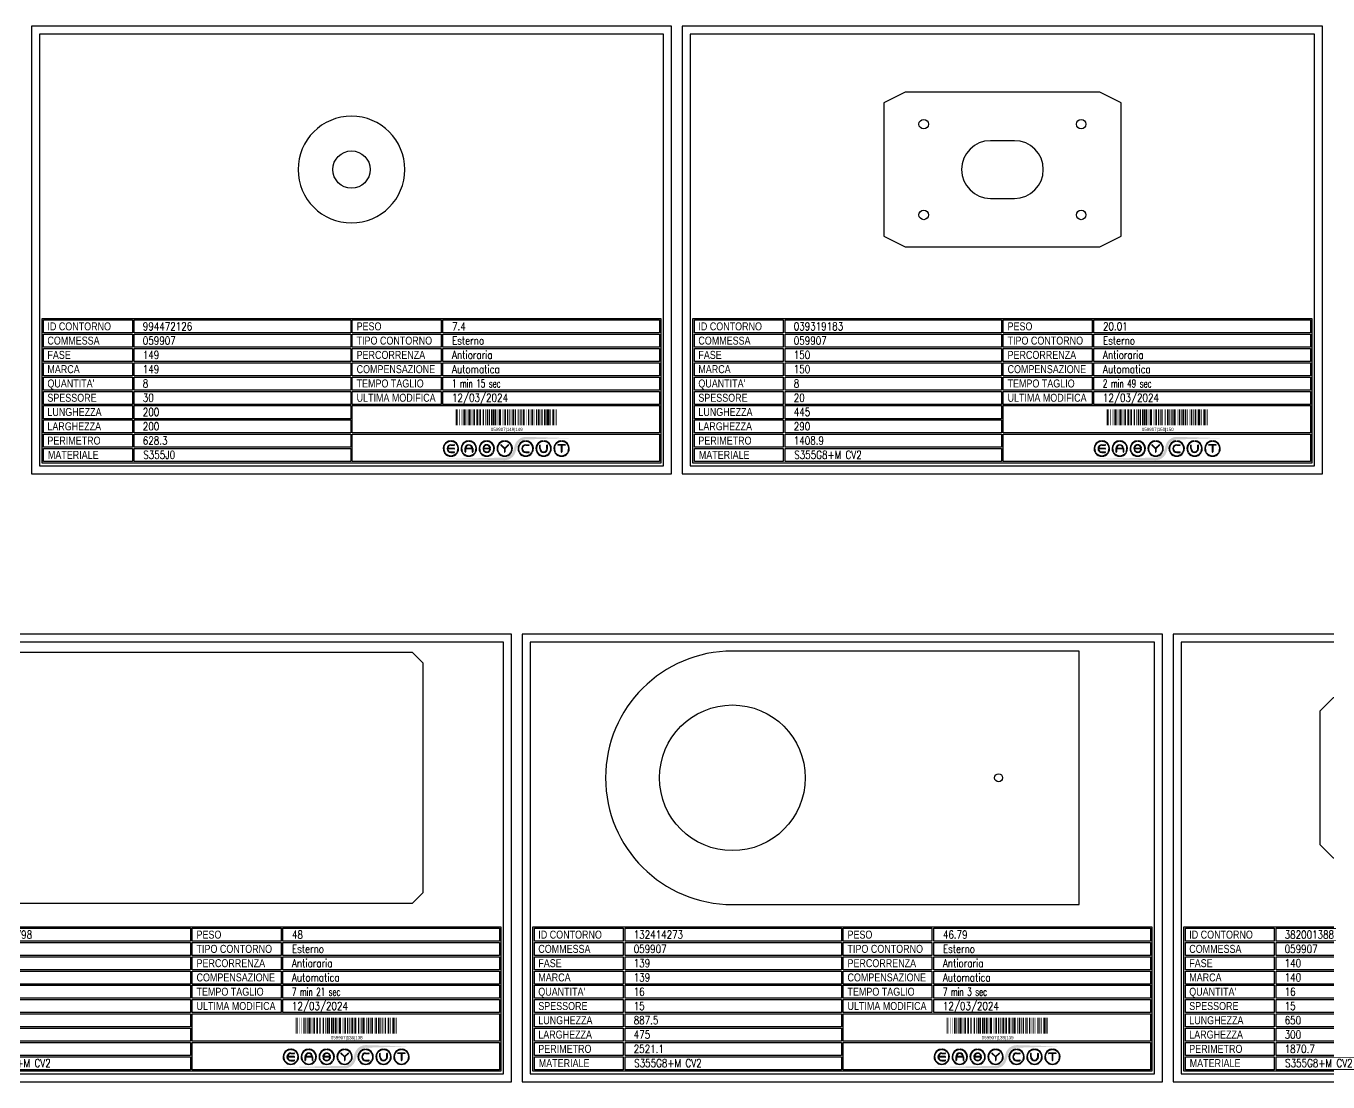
# Model space of a CAD drawing. Header units: millimetres. Extents: x 28039 to 145264, y 9873 to 40131.
# Drawn here: x 36449 to 38889, y 22713 to 24692 of the extents above; entities that cross this region are included whole.
import ezdxf
from ezdxf.enums import TextEntityAlignment as Align

# ---------------------------------------------------------------- set-up
doc = ezdxf.new("R2010")
doc.units = ezdxf.units.MM
doc.styles.add('EasyCutStyle', font='romans.shx', dxfattribs={"width": 0.8})
doc.styles.add('EasyCutStyle1', font='arial.ttf', dxfattribs={"width": 0.8})

# ---------------------------------------------------------------- blocks, each defined once
blk = doc.blocks.new('*U4')
at = {"color": 5}
blk.add_lwpolyline([(0, 0), (1200, 0), (1200, 839), (0, 839)], close=True, dxfattribs=at)
at = {"color": 7}
blk.add_lwpolyline([(15, 15), (1185, 15), (1185, 824), (15, 824)], close=True, dxfattribs=at)
at = {"color": 253}
blk.add_lwpolyline([(20, 291), (1180, 291), (1180, 20), (20, 20)], close=True, dxfattribs=at)
at = {"color": 2}
for points in [[(23, 288.1), (189.3, 288.1), (189.3, 263.7), (23, 263.7)], [(23, 288.1), (189.3, 288.1), (189.3, 263.7), (23, 263.7)], [(601.5, 288.1), (767.9, 288.1), (767.9, 263.7), (601.5, 263.7)], [(23, 261.4), (189.3, 261.4), (189.3, 237), (23, 237)], [(601.5, 261.4), (767.9, 261.4), (767.9, 237), (601.5, 237)], [(23, 234.6), (189.3, 234.6), (189.3, 210.2), (23, 210.2)], [(601.5, 234.6), (767.9, 234.6), (767.9, 210.2), (601.5, 210.2)], [(23, 207.9), (189.3, 207.9), (189.3, 183.4), (23, 183.4)], [(601.5, 207.9), (767.9, 207.9), (767.9, 183.4), (601.5, 183.4)], [(23, 181.1), (189.3, 181.1), (189.3, 156.7), (23, 156.7)], [(601.5, 181.1), (767.9, 181.1), (767.9, 156.7), (601.5, 156.7)], [(23, 154.3), (189.3, 154.3), (189.3, 129.9), (23, 129.9)], [(601.5, 154.3), (767.9, 154.3), (767.9, 129.9), (601.5, 129.9)], [(23, 127.6), (189.3, 127.6), (189.3, 103.1), (23, 103.1)], [(23, 100.8), (189.3, 100.8), (189.3, 76.4), (23, 76.4)], [(23, 74), (189.3, 74), (189.3, 49.6), (23, 49.6)], [(23, 47.3), (189.3, 47.3), (189.3, 22.9), (23, 22.9)]]:
    blk.add_lwpolyline(points, close=True, dxfattribs=at)
at = {"color": 1}
for points in [[(192.7, 288.1), (598.5, 288.1), (598.5, 263.7), (192.7, 263.7)], [(771.3, 288.1), (1177.2, 288.1), (1177.2, 263.7), (771.3, 263.7)], [(192.7, 261.4), (598.5, 261.4), (598.5, 237), (192.7, 237)], [(771.3, 261.4), (1177.2, 261.4), (1177.2, 237), (771.3, 237)], [(192.7, 234.6), (598.5, 234.6), (598.5, 210.2), (192.7, 210.2)], [(771.3, 234.6), (1177.2, 234.6), (1177.2, 210.2), (771.3, 210.2)], [(192.7, 207.9), (598.5, 207.9), (598.5, 183.4), (192.7, 183.4)], [(771.3, 207.9), (1177.2, 207.9), (1177.2, 183.4), (771.3, 183.4)], [(192.7, 181.1), (598.5, 181.1), (598.5, 156.7), (192.7, 156.7)], [(771.3, 181.1), (1177.2, 181.1), (1177.2, 156.7), (771.3, 156.7)], [(192.7, 154.3), (598.5, 154.3), (598.5, 129.9), (192.7, 129.9)], [(771.3, 154.3), (1177.2, 154.3), (1177.2, 129.9), (771.3, 129.9)], [(192.7, 127.6), (598.5, 127.6), (598.5, 103.1), (192.7, 103.1)], [(601.5, 127.6), (1177.2, 127.6), (1177.2, 76.4), (601.5, 76.4)], [(192.7, 100.8), (598.5, 100.8), (598.5, 76.4), (192.7, 76.4)], [(192.7, 74), (598.5, 74), (598.5, 49.6), (192.7, 49.6)], [(601.5, 74), (1177.2, 74), (1177.2, 22.9), (601.5, 22.9)], [(192.7, 47.3), (598.5, 47.3), (598.5, 22.9), (192.7, 22.9)]]:
    blk.add_lwpolyline(points, close=True, dxfattribs=at)
at = {"color": 161, "style": 'EasyCutStyle1', "width": 0.8}
for s, p in [('ID CONTORNO', (30.1, 268.6)), ('PESO', (609.6, 268.6)), ('COMMESSA', (30.1, 241.9)), ('TIPO CONTORNO', (609.6, 241.9)), ('FASE', (30.1, 215.1)), ('PERCORRENZA', (609.6, 215.1)), ('MARCA', (30.1, 188.4)), ('COMPENSAZIONE', (609.6, 188.4)), ("QUANTITA'", (30.1, 161.6)), ('TEMPO TAGLIO', (609.6, 161.6)), ('SPESSORE', (30.1, 134.8)), ('ULTIMA MODIFICA', (609.6, 134.8)), ('LUNGHEZZA', (30.1, 108.1)), ('LARGHEZZA', (30.1, 81.3)), ('PERIMETRO', (30.1, 54.5)), ('MATERIALE', (31, 27.8))]:
    blk.add_text(s, height=15, dxfattribs=at).set_placement(p)
at = {"style": 'EasyCutStyle'}
for tag, p, width in [('IDSHAPE', (208.9, 268.6), 0.8), ('WEIGTHSHAPE', (788.4, 268.6), 0.8), ('ORDERSHAPE', (208.9, 241.9), 0.8), ('TYPESHAPE', (788.4, 241.9), 0.8), ('PHASESHAPE', (208.9, 215.1), 0.8), ('JOUSHAPE', (788.4, 215.1), 0.8), ('MKSHAPE', (208.9, 188.4), 0.8), ('COMPSHAPE', (788.4, 188.4), 0.8), ('QTASHAPE', (208.9, 161.6), 0.8), ('TIMECUTSHAPE', (788.4, 161.6), 0.65), ('TKSHAPE', (208.9, 134.8), 0.8), ('LASTMODIFYSHAPE', (788.4, 134.8), 0.8), ('LENGTHSHAPE', (208.9, 108.1), 0.8), ('HEIGHTSHAPE', (208.9, 81.3), 0.8), ('PERIMETERSHAPE', (208.9, 54.5), 0.8), ('MATSHAPE', (209.8, 27.8), 0.8)]:
    blk.add_attdef(tag, p, '', height=15, dxfattribs=dict(at, width=width))
blk = doc.blocks.new('Logo')
h = blk.add_hatch(color=256)
h.set_gradient(color1=(255, 0, 0), color2=(255, 255, 0), tint=1)
h.paths.add_polyline_path([(20.5, 4.4, -0.339454), (37.1, 17.2), (118.6, 19.6), (37.1, 22, 0.339454), (15.8, 5.7), (13.2, -4.2, -0.339454), (-3.4, -16.9), (-118.2, -19.3), (-3.4, -21.7, 0.339454), (17.8, -5.4)])
for color, points in [(140, [(-115.9, -5.7, -1), (-116.7, -6.1, -0.520567), (-104.9, 14.3, -1), (-104.9, 13.5, 0.520567)]), (256, [(-97.3, 0.4), (-110, 0.4, -0.394366), (-103.7, 6.3), (-97.3, 6.3, 1), (-97.3, 7.2), (-103.7, 7.2, 1), (-103.7, -7.2), (-97.3, -7.2, 1), (-97.3, -6.3), (-103.7, -6.3, -0.394366), (-110, -0.4), (-97.3, -0.4, 1)]), (140, [(-91.4, -5.7, 1), (-90.6, -6.1, 0.520567), (-102.4, 14.3, 0.916853), (-102.6, 13.5, 0.043377), (-102.5, 13.5, -0.520567)]), (140, [(-82.3, -5.7, -1), (-83.1, -6.1, -0.520567), (-71.3, 14.3, -1), (-71.3, 13.5, 0.520567)]), (140, [(-57.8, -5.7, 1), (-57, -6.1, 0.520567), (-68.8, 14.3, 1), (-68.9, 13.5, -0.520567)]), (140, [(-48.7, -5.7, -1), (-49.5, -6.1, -0.520567), (-37.7, 14.3, -1), (-37.7, 13.5, 0.520567)]), (256, [(-31.2, -0.4, -0.486114), (-30.3, -1.5, -0.776377), (-42.6, -1.6, 1), (-43.4, -1.9, 0.776377), (-29.5, -1.7, 0.486114), (-31.2, 0.4), (-41.8, 0.4, -0.486114), (-42.6, 1.5, -0.776377), (-30.4, 1.6, 1), (-29.5, 1.9, 0.776377), (-43.5, 1.7, 0.486114), (-41.8, -0.4)]), (140, [(-24.2, -5.7, 1), (-23.4, -6.1, 0.520567), (-35.2, 14.3, 1), (-35.3, 13.5, -0.520567)]), (140, [(-15.1, -5.7, -1), (-15.9, -6.1, -0.520567), (-4.1, 14.3, -1), (-4.1, 13.5, 0.520567)]), (256, [(-9.3, 7.1, 1), (-10, 6.5), (-3.3, -0.2), (-3.3, -6.3, 1), (-2.4, -6.3), (-2.4, -0.2), (4.2, 6.5, 1), (3.6, 7.1), (-2.9, 0.6)]), (140, [(9.4, -5.7, 1), (10.2, -6.1, 0.520567), (-1.6, 14.3, 1), (-1.7, 13.5, -0.520567)]), (140, [(24.2, -5.7, -1), (23.4, -6.1, -0.520567), (35.2, 14.3, -1), (35.3, 13.5, 0.520567)]), (256, [(36.5, -7.2), (42.8, -7.2, 1), (42.8, -6.3), (36.5, -6.3, -1), (36.5, 6.3), (42.8, 6.3, 1), (42.8, 7.2), (36.5, 7.2, 1)]), (140, [(48.7, -5.7, 1), (49.5, -6.1, 0.520567), (37.7, 14.3, 1), (37.7, 13.5, -0.520567)]), (140, [(57.8, -5.7, -1), (57, -6.1, -0.520567), (68.8, 14.3, -1), (68.9, 13.5, 0.520567)]), (256, [(63.7, 0), (63.7, 6.3, 1), (62.9, 6.3), (62.9, 0, 1), (77.3, 0), (77.3, 6.3, 1), (76.4, 6.3), (76.4, 0, -1)]), (140, [(82.3, -5.7, 1), (83.1, -6.1, 0.520567), (71.3, 14.3, 1), (71.3, 13.5, -0.520567)]), (140, [(91.4, -5.7, -1), (90.6, -6.1, -0.520567), (102.4, 14.3, -1), (102.5, 13.5, 0.520567)]), (256, [(96.9, 7.2, 1), (96.9, 6.3), (103.2, 6.3), (103.2, -6.3, 1), (104.1, -6.3), (104.1, 6.3), (110.4, 6.3, 1), (110.4, 7.2)]), (140, [(115.9, -5.7, 1), (116.7, -6.1, 0.520567), (104.9, 14.3, 1), (104.9, 13.5, -0.520567)]), (140, [(-91.9, -8.3, 1), (-92.6, -7.8, -0.520567), (-114.8, -7.8, 1), (-115.5, -8.3, 0.520567)]), (140, [(-58.3, -8.3, 1), (-59, -7.8, -0.520567), (-81.2, -7.8, 1), (-81.9, -8.3, 0.520567)]), (140, [(-24.7, -8.3, 1), (-25.4, -7.8, -0.520567), (-47.6, -7.8, 1), (-48.3, -8.3, 0.520567)]), (140, [(8.9, -8.3, 1), (8.2, -7.8, -0.520567), (-14, -7.8, 1), (-14.7, -8.3, 0.520567)]), (140, [(48.3, -8.3, 1), (47.6, -7.8, -0.520567), (25.4, -7.8, 1), (24.7, -8.3, 0.520567)]), (140, [(81.9, -8.3, 1), (81.2, -7.8, -0.520567), (59, -7.8, 1), (58.3, -8.3, 0.520567)]), (140, [(115.5, -8.3, 1), (114.8, -7.8, -0.520567), (92.6, -7.8, 1), (91.9, -8.3, 0.520567)])]:
    blk.add_hatch(color=color).paths.add_polyline_path(points)
h = blk.add_hatch(color=256)
h.paths.add_polyline_path([(-63.7, -0.4), (-63.7, -6.3, 1), (-62.9, -6.3), (-62.9, 0, 1), (-77.3, 0), (-77.3, -6.3, 1), (-76.4, -6.3), (-76.4, -0.4)])
h.paths.add_polyline_path([(-76.4, 0.4, -0.933992), (-63.8, 0.4)], flags=16)
for p, q in [((-97.3, 0.4), (-110, 0.4)), ((-103.7, 7.2), (-97.3, 7.2)), ((-103.7, 6.3), (-97.3, 6.3)), ((-77.3, 0), (-77.3, -6.3)), ((-63.8, 0.4), (-76.4, 0.4)), ((-62.9, 0), (-62.9, -6.3)), ((-31.2, 0.4), (-41.8, 0.4)), ((-3.3, -0.2), (-10, 6.5)), ((-2.9, 0.6), (-9.3, 7.1)), ((-2.9, 0.6), (3.6, 7.1)), ((-2.4, -0.2), (4.2, 6.5)), ((36.5, 7.2), (42.8, 7.2)), ((36.5, 6.3), (42.8, 6.3)), ((62.9, 0), (62.9, 6.3)), ((63.7, 0), (63.7, 6.3)), ((76.4, 0), (76.4, 6.3)), ((77.3, 0), (77.3, 6.3)), ((110.4, 7.2), (96.9, 7.2)), ((103.2, 6.3), (96.9, 6.3)), ((103.2, 6.3), (103.2, -6.3)), ((104.1, 6.3), (104.1, -6.3)), ((110.4, 6.3), (104.1, 6.3)), ((-97.3, -0.4), (-110, -0.4)), ((-103.7, -6.3), (-97.3, -6.3)), ((-103.7, -7.2), (-97.3, -7.2)), ((-76.4, -0.4), (-76.4, -6.3)), ((-63.7, -0.4), (-76.4, -0.4)), ((-63.7, -0.4), (-63.7, -6.3)), ((-31.2, -0.4), (-41.8, -0.4)), ((-3.3, -0.2), (-3.3, -6.3)), ((-2.4, -0.2), (-2.4, -6.3)), ((36.5, -6.3), (42.8, -6.3)), ((36.5, -7.2), (42.8, -7.2))]:
    blk.add_line(p, q)
at = {"color": 140}
for centre, radius, start, end in [((-103.7, 0), 14.4, 95, 205), ((-103.7, 0), 13.5, 95, 205), ((-104.9, 13.9), 0.432, 275, 95), ((-102.5, 13.9), 0.432, 85, 265), ((-103.7, 0), 13.5, 335, 85), ((-103.7, 0), 14.4, 335, 85), ((-70.1, 0), 14.4, 95, 205), ((-70.1, 0), 13.5, 95, 205), ((-71.3, 13.9), 0.432, 275, 95), ((-68.9, 13.9), 0.432, 85, 265), ((-70.1, 0), 13.5, 335, 85), ((-70.1, 0), 14.4, 335, 85), ((-36.5, 0), 14.4, 95, 205), ((-36.5, 0), 13.5, 95, 205), ((-37.7, 13.9), 0.432, 275, 95), ((-35.3, 13.9), 0.432, 85, 265), ((-36.5, 0), 13.5, 335, 85), ((-36.5, 0), 14.4, 335, 85), ((-2.9, 0), 14.4, 95, 205), ((-2.9, 0), 13.5, 95, 205), ((-4.1, 13.9), 0.432, 275, 95), ((-1.7, 13.9), 0.432, 85, 265), ((-2.9, 0), 13.5, 335, 85), ((-2.9, 0), 14.4, 335, 85), ((36.5, 0), 14.4, 95, 205), ((36.5, 0), 13.5, 95, 205), ((35.3, 13.9), 0.432, 275, 95), ((37.7, 13.9), 0.432, 85, 265), ((36.5, 0), 14.4, 335, 85), ((36.5, 0), 13.5, 335, 85), ((70.1, 0), 14.4, 95, 205), ((70.1, 0), 13.5, 95, 205), ((68.9, 13.9), 0.432, 275, 95), ((71.3, 13.9), 0.432, 85, 265), ((70.1, 0), 14.4, 335, 85), ((70.1, 0), 13.5, 335, 85), ((103.7, 0), 14.4, 95, 205), ((103.7, 0), 13.5, 95, 205), ((102.5, 13.9), 0.432, 275, 95), ((104.9, 13.9), 0.432, 85, 265), ((103.7, 0), 14.4, 335, 85), ((103.7, 0), 13.5, 335, 85), ((-116.3, -5.9), 0.432, 205, 25), ((-115.1, -8), 0.432, 35, 215), ((-103.7, 0), 14.4, 215, 325), ((-103.7, 0), 13.5, 215, 325), ((-92.2, -8), 0.432, 325, 145), ((-91, -5.9), 0.432, 155, 335), ((-82.7, -5.9), 0.432, 205, 25), ((-81.5, -8), 0.432, 35, 215), ((-70.1, 0), 14.4, 215, 325), ((-70.1, 0), 13.5, 215, 325), ((-58.6, -8), 0.432, 325, 145), ((-57.4, -5.9), 0.432, 155, 335), ((-49.1, -5.9), 0.432, 205, 25), ((-47.9, -8), 0.432, 35, 215), ((-36.5, 0), 14.4, 215, 325), ((-36.5, 0), 13.5, 215, 325), ((-25, -8), 0.432, 325, 145), ((-23.8, -5.9), 0.432, 155, 335), ((-15.5, -5.9), 0.432, 205, 25), ((-14.3, -8), 0.432, 35, 215), ((-2.9, 0), 14.4, 215, 325), ((-2.9, 0), 13.5, 215, 325), ((8.6, -8), 0.432, 325, 145), ((9.8, -5.9), 0.432, 155, 335), ((23.8, -5.9), 0.432, 205, 25), ((25, -8), 0.432, 35, 215), ((36.5, 0), 14.4, 215, 325), ((36.5, 0), 13.5, 215, 325), ((47.9, -8), 0.432, 325, 145), ((49.1, -5.9), 0.432, 155, 335), ((57.4, -5.9), 0.432, 205, 25), ((58.6, -8), 0.432, 35, 215), ((70.1, 0), 14.4, 215, 325), ((70.1, 0), 13.5, 215, 325), ((81.5, -8), 0.432, 325, 145), ((82.7, -5.9), 0.432, 155, 335), ((91, -5.9), 0.432, 205, 25), ((92.2, -8), 0.432, 35, 215), ((103.7, 0), 14.4, 215, 325), ((103.7, 0), 13.5, 215, 325), ((115.1, -8), 0.432, 325, 145), ((116.3, -5.9), 0.432, 155, 335)]:
    blk.add_arc(centre, radius, start, end, dxfattribs=at)
for centre, radius, start, end in [((-103.7, 0), 7.2, 90, 270), ((-103.7, 0), 6.34, 90, 176.0904), ((-97.3, 6.8), 0.432, 270, 90), ((-97.3, 0), 0.432, 270, 90), ((-70.1, 0), 7.2, 0, 180), ((-70.1, 0), 6.34, 3.9096, 176.0904), ((-36.5, 0), 7.2, 15, 166.2998), ((-41.8, 1.3), 1.73, 166.2998, 270), ((-41.8, 1.3), 0.864, 166.2998, 270), ((-36.5, 0), 6.34, 15, 166.2998), ((-31.2, -1.3), 1.73, 346.2998, 90), ((-29.9, 1.8), 0.432, 195, 15), ((-9.6, 6.8), 0.432, 45, 225), ((3.9, 6.8), 0.432, 315, 135), ((36.5, 0), 7.2, 90, 270), ((36.5, 0), 6.34, 90, 270), ((42.8, 6.8), 0.432, 270, 90), ((63.3, 6.3), 0.432, 0, 180), ((70.1, 0), 7.2, 180, 0), ((70.1, 0), 6.34, 180, 0), ((76.8, 6.3), 0.432, 0, 180), ((96.9, 6.8), 0.432, 90, 270), ((110.4, 6.8), 0.432, 270, 90), ((-103.7, 0), 6.34, 183.9096, 270), ((-97.3, -6.8), 0.432, 270, 90), ((-76.8, -6.3), 0.432, 180, 0), ((-63.3, -6.3), 0.432, 180, 0), ((-43, -1.8), 0.432, 15, 195), ((-36.5, 0), 7.2, 195, 346.2998), ((-36.5, 0), 6.34, 195, 346.2998), ((-31.2, -1.3), 0.864, 346.2998, 90), ((-2.9, -6.3), 0.432, 180, 0), ((42.8, -6.8), 0.432, 270, 90), ((103.7, -6.3), 0.432, 180, 0)]:
    blk.add_arc(centre, radius, start, end)
blk = doc.blocks.new('BARCODE128_554132798', base_point=(37048.8, 22793.4))
at = {"linetype": 'Continuous'}
for points, const_width in [([(37049.8, 22793.4), (37049.8, 22823.4)], 2), ([(37052.3, 22793.4), (37052.3, 22823.4)], 1), ([(37055.3, 22793.4), (37055.3, 22823.4)], 1), ([(37060.3, 22793.4), (37060.3, 22823.4)], 1), ([(37064.3, 22793.4), (37064.3, 22823.4)], 3), ([(37067.8, 22793.4), (37067.8, 22823.4)], 2), ([(37071.8, 22793.4), (37071.8, 22823.4)], 2), ([(37075.3, 22793.4), (37075.3, 22823.4)], 3), ([(37079.3, 22793.4), (37079.3, 22823.4)], 1), ([(37083.3, 22793.4), (37083.3, 22823.4)], 3), ([(37087.3, 22793.4), (37087.3, 22823.4)], 1), ([(37089.8, 22793.4), (37089.8, 22823.4)], 2), ([(37094.3, 22793.4), (37094.3, 22823.4)], 3), ([(37098.3, 22793.4), (37098.3, 22823.4)], 1), ([(37100.8, 22793.4), (37100.8, 22823.4)], 2), ([(37104.3, 22793.4), (37104.3, 22823.4)], 1), ([(37108.3, 22793.4), (37108.3, 22823.4)], 3), ([(37111.8, 22793.4), (37111.8, 22823.4)], 2), ([(37116.3, 22793.4), (37116.3, 22823.4)], 3), ([(37119.8, 22793.4), (37119.8, 22823.4)], 2), ([(37123.3, 22793.4), (37123.3, 22823.4)], 3), ([(37126.3, 22793.4), (37126.3, 22823.4)], 1), ([(37128.3, 22793.4), (37128.3, 22823.4)], 1), ([(37131.8, 22793.4), (37131.8, 22823.4)], 4), ([(37137.3, 22793.4), (37137.3, 22823.4)], 1), ([(37141.3, 22793.4), (37141.3, 22823.4)], 3), ([(37145.8, 22793.4), (37145.8, 22823.4)], 2), ([(37148.8, 22793.4), (37148.8, 22823.4)], 2), ([(37152.3, 22793.4), (37152.3, 22823.4)], 1), ([(37155.3, 22793.4), (37155.3, 22823.4)], 3), ([(37160.3, 22793.4), (37160.3, 22823.4)], 3), ([(37163.3, 22793.4), (37163.3, 22823.4)], 1), ([(37166.8, 22793.4), (37166.8, 22823.4)], 2), ([(37170.3, 22793.4), (37170.3, 22823.4)], 1), ([(37172.3, 22793.4), (37172.3, 22823.4)], 1), ([(37175.8, 22793.4), (37175.8, 22823.4)], 4), ([(37181.3, 22793.4), (37181.3, 22823.4)], 1), ([(37185.3, 22793.4), (37185.3, 22823.4)], 3), ([(37189.8, 22793.4), (37189.8, 22823.4)], 2), ([(37192.8, 22793.4), (37192.8, 22823.4)], 2), ([(37196.3, 22793.4), (37196.3, 22823.4)], 1), ([(37199.3, 22793.4), (37199.3, 22823.4)], 3), ([(37204.3, 22793.4), (37204.3, 22823.4)], 3), ([(37207.3, 22793.4), (37207.3, 22823.4)], 1), ([(37210.8, 22793.4), (37210.8, 22823.4)], 2), ([(37214.3, 22793.4), (37214.3, 22823.4)], 1), ([(37216.8, 22793.4), (37216.8, 22823.4)], 2), ([(37222.3, 22793.4), (37222.3, 22823.4)], 3), ([(37225.8, 22793.4), (37225.8, 22823.4)], 2), ([(37231.3, 22793.4), (37231.3, 22823.4)], 3), ([(37234.3, 22793.4), (37234.3, 22823.4)], 1), ([(37236.8, 22793.4), (37236.8, 22823.4)], 2)]:
    blk.add_lwpolyline(points, dxfattribs=dict(at, const_width=const_width))
blk.add_text('059907|138|138', height=6).set_placement((37144.3, 22782.9), align=Align.CENTER)
blk = doc.blocks.new('BARCODE128_132414273', base_point=(38268.8, 22793.4))
at = {"linetype": 'Continuous'}
for points, const_width in [([(38269.8, 22793.4), (38269.8, 22823.4)], 2), ([(38272.3, 22793.4), (38272.3, 22823.4)], 1), ([(38275.3, 22793.4), (38275.3, 22823.4)], 1), ([(38280.3, 22793.4), (38280.3, 22823.4)], 1), ([(38284.3, 22793.4), (38284.3, 22823.4)], 3), ([(38287.8, 22793.4), (38287.8, 22823.4)], 2), ([(38291.8, 22793.4), (38291.8, 22823.4)], 2), ([(38295.3, 22793.4), (38295.3, 22823.4)], 3), ([(38299.3, 22793.4), (38299.3, 22823.4)], 1), ([(38303.3, 22793.4), (38303.3, 22823.4)], 3), ([(38307.3, 22793.4), (38307.3, 22823.4)], 1), ([(38309.8, 22793.4), (38309.8, 22823.4)], 2), ([(38314.3, 22793.4), (38314.3, 22823.4)], 3), ([(38318.3, 22793.4), (38318.3, 22823.4)], 1), ([(38320.8, 22793.4), (38320.8, 22823.4)], 2), ([(38324.3, 22793.4), (38324.3, 22823.4)], 1), ([(38328.3, 22793.4), (38328.3, 22823.4)], 3), ([(38331.8, 22793.4), (38331.8, 22823.4)], 2), ([(38336.3, 22793.4), (38336.3, 22823.4)], 3), ([(38339.8, 22793.4), (38339.8, 22823.4)], 2), ([(38343.3, 22793.4), (38343.3, 22823.4)], 3), ([(38346.3, 22793.4), (38346.3, 22823.4)], 1), ([(38348.3, 22793.4), (38348.3, 22823.4)], 1), ([(38351.8, 22793.4), (38351.8, 22823.4)], 4), ([(38357.3, 22793.4), (38357.3, 22823.4)], 1), ([(38361.3, 22793.4), (38361.3, 22823.4)], 3), ([(38365.8, 22793.4), (38365.8, 22823.4)], 2), ([(38368.8, 22793.4), (38368.8, 22823.4)], 2), ([(38372.3, 22793.4), (38372.3, 22823.4)], 1), ([(38375.3, 22793.4), (38375.3, 22823.4)], 3), ([(38380.3, 22793.4), (38380.3, 22823.4)], 3), ([(38384.3, 22793.4), (38384.3, 22823.4)], 1), ([(38386.8, 22793.4), (38386.8, 22823.4)], 2), ([(38390.3, 22793.4), (38390.3, 22823.4)], 1), ([(38392.3, 22793.4), (38392.3, 22823.4)], 1), ([(38395.8, 22793.4), (38395.8, 22823.4)], 4), ([(38401.3, 22793.4), (38401.3, 22823.4)], 1), ([(38405.3, 22793.4), (38405.3, 22823.4)], 3), ([(38409.8, 22793.4), (38409.8, 22823.4)], 2), ([(38412.8, 22793.4), (38412.8, 22823.4)], 2), ([(38416.3, 22793.4), (38416.3, 22823.4)], 1), ([(38419.3, 22793.4), (38419.3, 22823.4)], 3), ([(38424.3, 22793.4), (38424.3, 22823.4)], 3), ([(38428.3, 22793.4), (38428.3, 22823.4)], 1), ([(38430.8, 22793.4), (38430.8, 22823.4)], 2), ([(38434.3, 22793.4), (38434.3, 22823.4)], 1), ([(38439.3, 22793.4), (38439.3, 22823.4)], 1), ([(38441.8, 22793.4), (38441.8, 22823.4)], 2), ([(38445.8, 22793.4), (38445.8, 22823.4)], 2), ([(38451.3, 22793.4), (38451.3, 22823.4)], 3), ([(38454.3, 22793.4), (38454.3, 22823.4)], 1), ([(38456.8, 22793.4), (38456.8, 22823.4)], 2)]:
    blk.add_lwpolyline(points, dxfattribs=dict(at, const_width=const_width))
blk.add_text('059907|139|139', height=6).set_placement((38364.3, 22782.9), align=Align.CENTER)
blk = doc.blocks.new('BARCODE128_994472126', base_point=(37348.8, 23933.4))
at = {"linetype": 'Continuous'}
for points, const_width in [([(37349.8, 23933.4), (37349.8, 23963.4)], 2), ([(37352.3, 23933.4), (37352.3, 23963.4)], 1), ([(37355.3, 23933.4), (37355.3, 23963.4)], 1), ([(37360.3, 23933.4), (37360.3, 23963.4)], 1), ([(37364.3, 23933.4), (37364.3, 23963.4)], 3), ([(37367.8, 23933.4), (37367.8, 23963.4)], 2), ([(37371.8, 23933.4), (37371.8, 23963.4)], 2), ([(37375.3, 23933.4), (37375.3, 23963.4)], 3), ([(37379.3, 23933.4), (37379.3, 23963.4)], 1), ([(37383.3, 23933.4), (37383.3, 23963.4)], 3), ([(37387.3, 23933.4), (37387.3, 23963.4)], 1), ([(37389.8, 23933.4), (37389.8, 23963.4)], 2), ([(37394.3, 23933.4), (37394.3, 23963.4)], 3), ([(37398.3, 23933.4), (37398.3, 23963.4)], 1), ([(37400.8, 23933.4), (37400.8, 23963.4)], 2), ([(37404.3, 23933.4), (37404.3, 23963.4)], 1), ([(37408.3, 23933.4), (37408.3, 23963.4)], 3), ([(37411.8, 23933.4), (37411.8, 23963.4)], 2), ([(37416.3, 23933.4), (37416.3, 23963.4)], 3), ([(37419.8, 23933.4), (37419.8, 23963.4)], 2), ([(37423.3, 23933.4), (37423.3, 23963.4)], 3), ([(37426.3, 23933.4), (37426.3, 23963.4)], 1), ([(37428.3, 23933.4), (37428.3, 23963.4)], 1), ([(37431.8, 23933.4), (37431.8, 23963.4)], 4), ([(37437.3, 23933.4), (37437.3, 23963.4)], 1), ([(37441.3, 23933.4), (37441.3, 23963.4)], 3), ([(37445.8, 23933.4), (37445.8, 23963.4)], 2), ([(37448.8, 23933.4), (37448.8, 23963.4)], 2), ([(37452.3, 23933.4), (37452.3, 23963.4)], 1), ([(37456.3, 23933.4), (37456.3, 23963.4)], 3), ([(37460.3, 23933.4), (37460.3, 23963.4)], 3), ([(37464.3, 23933.4), (37464.3, 23963.4)], 1), ([(37466.8, 23933.4), (37466.8, 23963.4)], 2), ([(37470.3, 23933.4), (37470.3, 23963.4)], 1), ([(37472.3, 23933.4), (37472.3, 23963.4)], 1), ([(37475.8, 23933.4), (37475.8, 23963.4)], 4), ([(37481.3, 23933.4), (37481.3, 23963.4)], 1), ([(37485.3, 23933.4), (37485.3, 23963.4)], 3), ([(37489.8, 23933.4), (37489.8, 23963.4)], 2), ([(37492.8, 23933.4), (37492.8, 23963.4)], 2), ([(37496.3, 23933.4), (37496.3, 23963.4)], 1), ([(37500.3, 23933.4), (37500.3, 23963.4)], 3), ([(37504.3, 23933.4), (37504.3, 23963.4)], 3), ([(37508.3, 23933.4), (37508.3, 23963.4)], 1), ([(37510.8, 23933.4), (37510.8, 23963.4)], 2), ([(37514.8, 23933.4), (37514.8, 23963.4)], 2), ([(37517.8, 23933.4), (37517.8, 23963.4)], 2), ([(37521.8, 23933.4), (37521.8, 23963.4)], 4), ([(37525.8, 23933.4), (37525.8, 23963.4)], 2), ([(37531.3, 23933.4), (37531.3, 23963.4)], 3), ([(37534.3, 23933.4), (37534.3, 23963.4)], 1), ([(37536.8, 23933.4), (37536.8, 23963.4)], 2)]:
    blk.add_lwpolyline(points, dxfattribs=dict(at, const_width=const_width))
blk.add_text('059907|149|149', height=6).set_placement((37444.3, 23922.9), align=Align.CENTER)
blk = doc.blocks.new('BARCODE128_039319183', base_point=(38568.8, 23933.4))
at = {"linetype": 'Continuous'}
for points, const_width in [([(38569.8, 23933.4), (38569.8, 23963.4)], 2), ([(38572.3, 23933.4), (38572.3, 23963.4)], 1), ([(38575.3, 23933.4), (38575.3, 23963.4)], 1), ([(38580.3, 23933.4), (38580.3, 23963.4)], 1), ([(38584.3, 23933.4), (38584.3, 23963.4)], 3), ([(38587.8, 23933.4), (38587.8, 23963.4)], 2), ([(38591.8, 23933.4), (38591.8, 23963.4)], 2), ([(38595.3, 23933.4), (38595.3, 23963.4)], 3), ([(38599.3, 23933.4), (38599.3, 23963.4)], 1), ([(38603.3, 23933.4), (38603.3, 23963.4)], 3), ([(38607.3, 23933.4), (38607.3, 23963.4)], 1), ([(38609.8, 23933.4), (38609.8, 23963.4)], 2), ([(38614.3, 23933.4), (38614.3, 23963.4)], 3), ([(38618.3, 23933.4), (38618.3, 23963.4)], 1), ([(38620.8, 23933.4), (38620.8, 23963.4)], 2), ([(38624.3, 23933.4), (38624.3, 23963.4)], 1), ([(38628.3, 23933.4), (38628.3, 23963.4)], 3), ([(38631.8, 23933.4), (38631.8, 23963.4)], 2), ([(38636.3, 23933.4), (38636.3, 23963.4)], 3), ([(38639.8, 23933.4), (38639.8, 23963.4)], 2), ([(38643.3, 23933.4), (38643.3, 23963.4)], 3), ([(38646.3, 23933.4), (38646.3, 23963.4)], 1), ([(38648.3, 23933.4), (38648.3, 23963.4)], 1), ([(38651.8, 23933.4), (38651.8, 23963.4)], 4), ([(38657.3, 23933.4), (38657.3, 23963.4)], 1), ([(38661.3, 23933.4), (38661.3, 23963.4)], 3), ([(38665.8, 23933.4), (38665.8, 23963.4)], 2), ([(38668.8, 23933.4), (38668.8, 23963.4)], 2), ([(38672.3, 23933.4), (38672.3, 23963.4)], 3), ([(38676.3, 23933.4), (38676.3, 23963.4)], 1), ([(38679.3, 23933.4), (38679.3, 23963.4)], 1), ([(38683.3, 23933.4), (38683.3, 23963.4)], 3), ([(38686.8, 23933.4), (38686.8, 23963.4)], 2), ([(38690.3, 23933.4), (38690.3, 23963.4)], 1), ([(38692.3, 23933.4), (38692.3, 23963.4)], 1), ([(38695.8, 23933.4), (38695.8, 23963.4)], 4), ([(38701.3, 23933.4), (38701.3, 23963.4)], 1), ([(38705.3, 23933.4), (38705.3, 23963.4)], 3), ([(38709.8, 23933.4), (38709.8, 23963.4)], 2), ([(38712.8, 23933.4), (38712.8, 23963.4)], 2), ([(38716.3, 23933.4), (38716.3, 23963.4)], 3), ([(38720.3, 23933.4), (38720.3, 23963.4)], 1), ([(38723.3, 23933.4), (38723.3, 23963.4)], 1), ([(38727.3, 23933.4), (38727.3, 23963.4)], 3), ([(38730.8, 23933.4), (38730.8, 23963.4)], 2), ([(38735.3, 23933.4), (38735.3, 23963.4)], 3), ([(38738.3, 23933.4), (38738.3, 23963.4)], 1), ([(38741.8, 23933.4), (38741.8, 23963.4)], 4), ([(38745.8, 23933.4), (38745.8, 23963.4)], 2), ([(38751.3, 23933.4), (38751.3, 23963.4)], 3), ([(38754.3, 23933.4), (38754.3, 23963.4)], 1), ([(38756.8, 23933.4), (38756.8, 23963.4)], 2)]:
    blk.add_lwpolyline(points, dxfattribs=dict(at, const_width=const_width))
blk.add_text('059907|150|150', height=6).set_placement((38664.3, 23922.9), align=Align.CENTER)

msp = doc.modelspace()

# ---------------------------------------------------------------- linework, layer by layer
at = {"color": 2}
for points in [[(38056.3, 24298.4), (38096.3, 24278.4), (38461.3, 24278.4), (38501.3, 24298.4), (38501.3, 24548.4), (38461.3, 24568.4), (38096.3, 24568.4), (38056.3, 24548.4)], [(36324.3, 23068.4), (36344.3, 23048.4), (37173.3, 23048.4), (37193.3, 23068.4), (37193.3, 23498.4), (37173.3, 23518.4), (36344.3, 23518.4), (36324.3, 23498.4)], [(38873.8, 23158.4), (38898.8, 23133.4), (39523.8, 23133.4), (39523.8, 23433.4), (38898.8, 23433.4), (38873.8, 23408.4)]]:
    msp.add_lwpolyline(points, close=True, dxfattribs=at)
at = {"color": 2, "elevation": 0}
for points in [[(36958.8, 24423.4, 1), (37158.8, 24423.4, 1)], [(37772.6, 23045.9), (38422.6, 23045.9), (38422.6, 23520.9), (37772.6, 23520.9, 1)]]:
    msp.add_lwpolyline(points, format="xyb", close=True, dxfattribs=at)
at = {"color": 4}
msp.add_lwpolyline([(38256.3, 24369.4), (38301.3, 24369.4, 1), (38301.3, 24477.4), (38256.3, 24477.4, 1)], format="xyb", close=True, dxfattribs=at)
for centre, radius in [((38131.3, 24508.4), 9), ((38131.3, 24508.4), 9), ((38426.3, 24508.4), 9), ((38426.3, 24508.4), 9), ((37058.8, 24423.4, 0), 35), ((38131.3, 24338.4), 9), ((38131.3, 24338.4), 9), ((38426.3, 24338.4), 9), ((38426.3, 24338.4), 9), ((37772.6, 23283.4, 0), 136.5), ((38271.6, 23283.4, 0), 7.5)]:
    msp.add_circle(centre, radius, dxfattribs=at)

# ---------------------------------------------------------------- block references
for p, values in [((36458.8, 23853.4), {'IDSHAPE': '994472126', 'ORDERSHAPE': '059907', 'PHASESHAPE': '149', 'MKSHAPE': '149', 'TKSHAPE': '30', 'LENGTHSHAPE': '200', 'HEIGHTSHAPE': '200', 'MATSHAPE': 'S355J0', 'LASTMODIFYSHAPE': '12/03/2024', 'PERIMETERSHAPE': '628.3', 'WEIGTHSHAPE': '7.4', 'TYPESHAPE': 'Esterno', 'JOUSHAPE': 'Antioraria', 'COMPSHAPE': 'Automatica', 'TIMECUTSHAPE': '1 min 15 sec', 'QTASHAPE': '8'}), ((37678.8, 23853.4), {'IDSHAPE': '039319183', 'ORDERSHAPE': '059907', 'PHASESHAPE': '150', 'MKSHAPE': '150', 'TKSHAPE': '20', 'LENGTHSHAPE': '445', 'HEIGHTSHAPE': '290', 'MATSHAPE': 'S355G8+M CV2', 'LASTMODIFYSHAPE': '12/03/2024', 'PERIMETERSHAPE': '1408.9', 'WEIGTHSHAPE': '20.01', 'TYPESHAPE': 'Esterno', 'JOUSHAPE': 'Antioraria', 'COMPSHAPE': 'Automatica', 'TIMECUTSHAPE': '2 min 49 sec', 'QTASHAPE': '8'}), ((36158.8, 22713.4), {'IDSHAPE': '554132798', 'ORDERSHAPE': '059907', 'PHASESHAPE': '138', 'MKSHAPE': '138', 'TKSHAPE': '15', 'LENGTHSHAPE': '869', 'HEIGHTSHAPE': '470', 'MATSHAPE': 'S355G8+M CV2', 'LASTMODIFYSHAPE': '12/03/2024', 'PERIMETERSHAPE': '2631.1', 'WEIGTHSHAPE': '48', 'TYPESHAPE': 'Esterno', 'JOUSHAPE': 'Antioraria', 'COMPSHAPE': 'Automatica', 'TIMECUTSHAPE': '7 min 21 sec', 'QTASHAPE': '8'}), ((37378.8, 22713.4), {'IDSHAPE': '132414273', 'ORDERSHAPE': '059907', 'PHASESHAPE': '139', 'MKSHAPE': '139', 'TKSHAPE': '15', 'LENGTHSHAPE': '887.5', 'HEIGHTSHAPE': '475', 'MATSHAPE': 'S355G8+M CV2', 'LASTMODIFYSHAPE': '12/03/2024', 'PERIMETERSHAPE': '2521.1', 'WEIGTHSHAPE': '46.79', 'TYPESHAPE': 'Esterno', 'JOUSHAPE': 'Antioraria', 'COMPSHAPE': 'Automatica', 'TIMECUTSHAPE': '7 min 3 sec', 'QTASHAPE': '16'}), ((38598.8, 22713.4), {'IDSHAPE': '382001388', 'ORDERSHAPE': '059907', 'PHASESHAPE': '140', 'MKSHAPE': '140', 'TKSHAPE': '15', 'LENGTHSHAPE': '650', 'HEIGHTSHAPE': '300', 'MATSHAPE': 'S355G8+M CV2', 'LASTMODIFYSHAPE': '12/03/2024', 'PERIMETERSHAPE': '1870.7', 'WEIGTHSHAPE': '22.89', 'TYPESHAPE': 'Esterno', 'JOUSHAPE': 'Antioraria', 'COMPSHAPE': 'Automatica', 'TIMECUTSHAPE': '5 min 14 sec', 'QTASHAPE': '16'})]:
    msp.add_blockref('*U4', p).add_auto_attribs(values)
for name, p in [('BARCODE128_994472126', (37254.3, 23943.9)), ('BARCODE128_039319183', (38474.3, 23943.9)), ('Logo', (37348.8, 23900.4)), ('Logo', (38568.8, 23900.4)), ('BARCODE128_554132798', (36954.3, 22803.9)), ('BARCODE128_132414273', (38174.3, 22803.9)), ('Logo', (37048.8, 22760.4)), ('Logo', (38268.8, 22760.4))]:
    msp.add_blockref(name, p)

doc.saveas('drawing.dxf')
